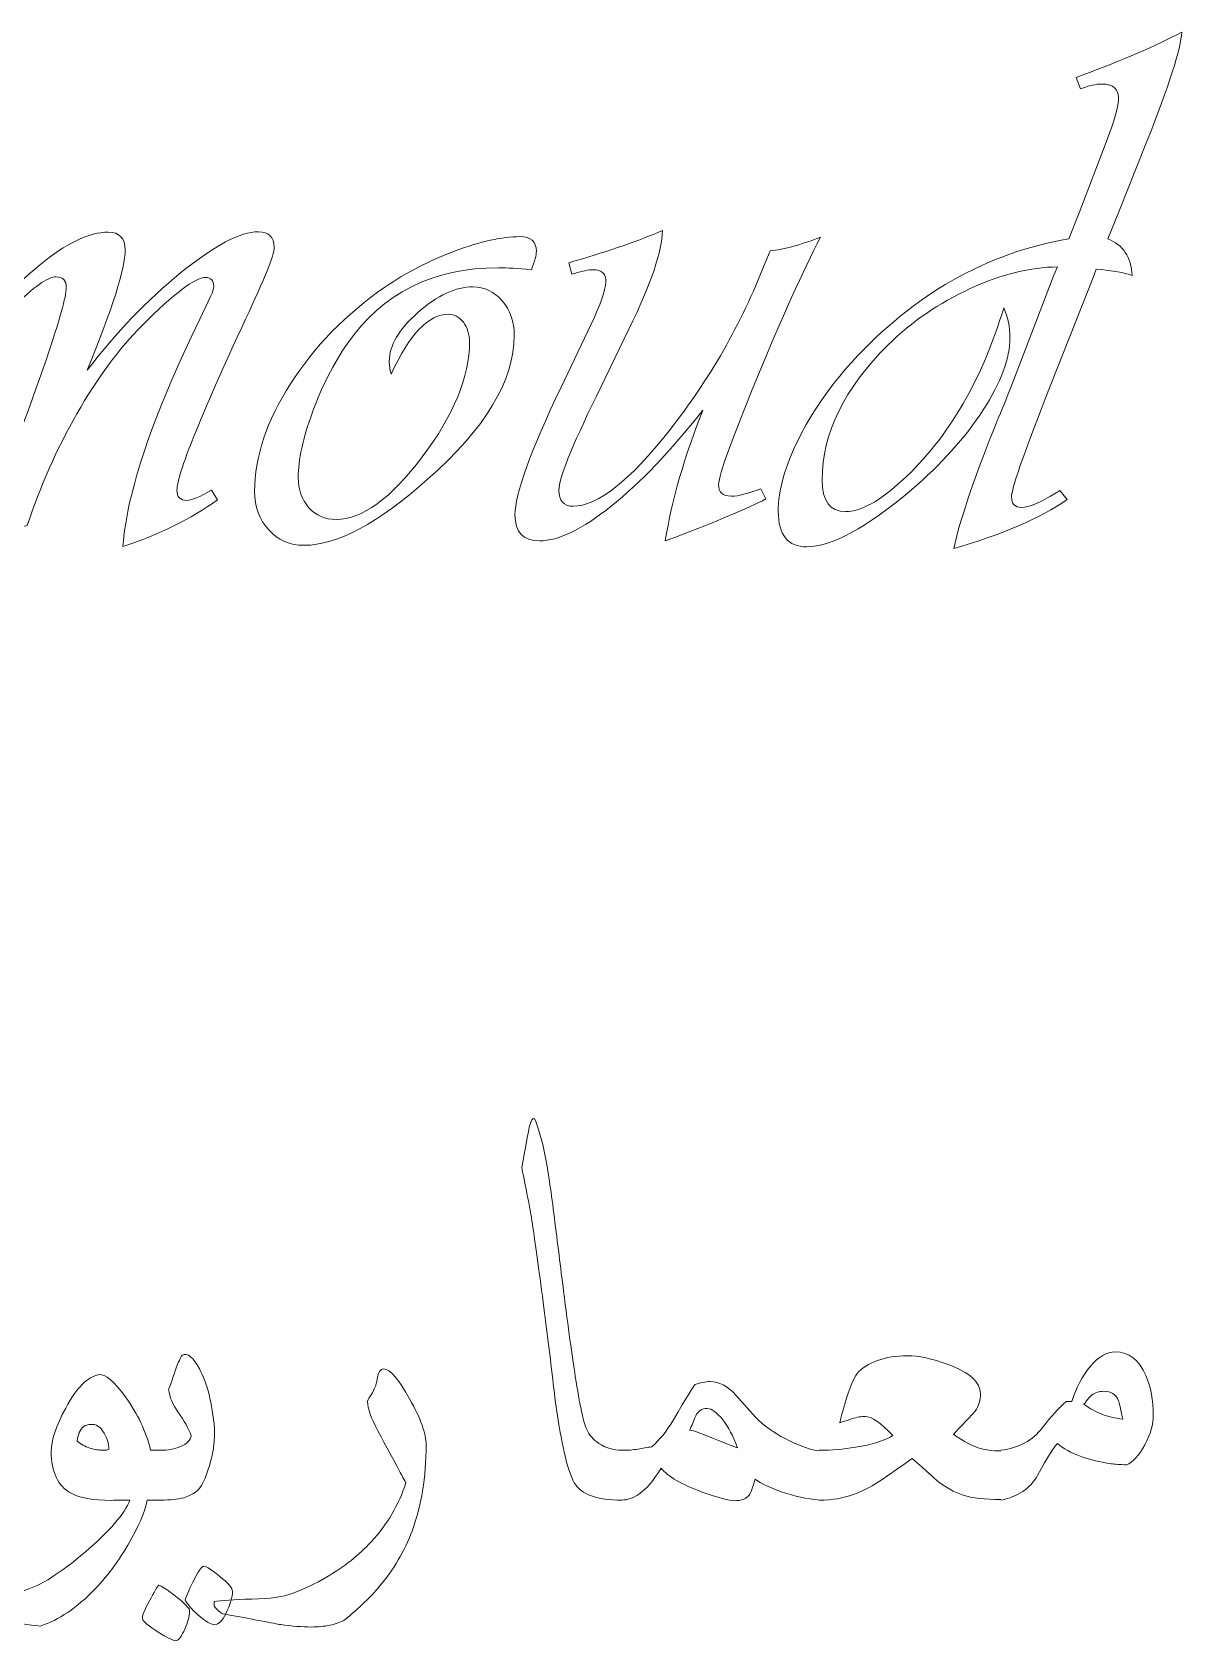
# Model space of a CAD drawing. Header units: millimetres. Extents: x -294 to -67, y -339 to 1001.
# Drawn here: x -79.66 to -79.161, y -22.758 to -22.061 of the extents above; entities that cross this region are included whole.
import ezdxf

# ---------------------------------------------------------------- set-up
doc = ezdxf.new("R2010")
doc.units = ezdxf.units.MM
doc.header["$LTSCALE"] = 500
doc.header["$MEASUREMENT"] = 0
doc.layers.add('Dim', color=142, linetype='Continuous', lineweight=0)
doc.layers.add('UG-Khartosha', color=11, linetype='Continuous', lineweight=20)

# ---------------------------------------------------------------- blocks, each defined once
blk = doc.blocks.new('fghty')
at = {"layer": 'UG-Khartosha'}
for points, knots in [([(-275.96021, -81.60847), (-275.96068, -81.61599), (-275.96598, -81.63265), (-275.97623, -81.65852), (-275.97623, -81.65852), (-275.97623, -81.65852), (-275.98887, -81.69021), (-275.98887, -81.69021), (-275.98887, -81.69021), (-275.98887, -81.69021), (-275.99383, -81.7025), (-275.99383, -81.7025), (-275.99383, -81.7025), (-275.98701, -81.70524), (-275.98328, -81.71083), (-275.98276, -81.71922), (-275.98276, -81.71922), (-275.98754, -81.71765), (-275.99295, -81.71672), (-275.99913, -81.71637), (-275.99913, -81.71637), (-275.99913, -81.71637), (-276.00029, -81.7194), (-276.00029, -81.7194), (-276.00029, -81.7194), (-276.00029, -81.7194), (-276.02232, -81.77538), (-276.02232, -81.77538), (-276.02232, -81.77538), (-276.03257, -81.80149), (-276.0377, -81.81628), (-276.0377, -81.81995), (-276.0377, -81.81995), (-276.0377, -81.82316), (-276.03618, -81.82473), (-276.0331, -81.82473), (-276.0331, -81.82473), (-276.02989, -81.82473), (-276.02465, -81.82252), (-276.01737, -81.81809), (-276.01737, -81.81809), (-276.01702, -81.81786), (-276.01649, -81.8175), (-276.01568, -81.81704), (-276.01568, -81.81704), (-276.01568, -81.81704), (-276.01241, -81.82117), (-276.01241, -81.82117), (-276.01241, -81.82117), (-276.02471, -81.82968), (-276.04189, -81.83708), (-276.06397, -81.84337), (-276.06397, -81.84337), (-276.06397, -81.84337), (-276.06263, -81.83772), (-276.06263, -81.83772), (-276.06263, -81.83772), (-276.05896, -81.82409), (-276.05302, -81.80702), (-276.04469, -81.78651), (-276.04469, -81.78651), (-276.04207, -81.78022), (-276.03968, -81.77439), (-276.03752, -81.76892), (-276.03752, -81.76892), (-276.03752, -81.76892), (-276.01841, -81.71911), (-276.01841, -81.71911), (-276.01841, -81.71911), (-276.01841, -81.71911), (-276.01673, -81.71532), (-276.01673, -81.71532), (-276.01673, -81.71532), (-276.02902, -81.71532), (-276.04224, -81.71858), (-276.05646, -81.72516), (-276.05646, -81.72516), (-276.07067, -81.73169), (-276.08314, -81.7402), (-276.0938, -81.75068), (-276.0938, -81.75068), (-276.11384, -81.77061), (-276.12386, -81.79106), (-276.12386, -81.81215), (-276.12386, -81.81215), (-276.12386, -81.82182), (-276.12031, -81.82665), (-276.11326, -81.82665), (-276.11326, -81.82665), (-276.10633, -81.82665), (-276.09765, -81.82188), (-276.08728, -81.81232), (-276.08728, -81.81232), (-276.07685, -81.80276), (-276.06764, -81.79111), (-276.05972, -81.77748), (-276.05972, -81.77748), (-276.0522, -81.76449), (-276.04603, -81.74998), (-276.04125, -81.7339), (-276.04125, -81.7339), (-276.03933, -81.73816), (-276.0384, -81.74264), (-276.0384, -81.74742), (-276.0384, -81.74742), (-276.0384, -81.75686), (-276.04248, -81.76787), (-276.05057, -81.78033), (-276.05057, -81.78033), (-276.05873, -81.79286), (-276.06962, -81.80498), (-276.08326, -81.81675), (-276.08326, -81.81675), (-276.10365, -81.83405), (-276.1195, -81.84267), (-276.13085, -81.84267), (-276.13085, -81.84267), (-276.13954, -81.84267), (-276.14385, -81.83726), (-276.14385, -81.82648), (-276.14385, -81.82648), (-276.14385, -81.81698), (-276.14082, -81.80615), (-276.1347, -81.79385), (-276.1347, -81.79385), (-276.12864, -81.78156), (-276.12054, -81.76985), (-276.1104, -81.75866), (-276.1104, -81.75866), (-276.08209, -81.72761), (-276.04911, -81.70891), (-276.0116, -81.7025), (-276.0116, -81.7025), (-276.0116, -81.7025), (-276.00699, -81.69073), (-276.00699, -81.69073), (-276.00699, -81.69073), (-276.00699, -81.69073), (-275.9947, -81.65852), (-275.9947, -81.65852), (-275.9947, -81.65852), (-275.99103, -81.64919), (-275.98917, -81.64279), (-275.98905, -81.6394), (-275.98905, -81.6394), (-275.98882, -81.63451), (-275.99126, -81.63206), (-275.99639, -81.63206), (-275.99639, -81.63206), (-275.99936, -81.63206), (-276.00263, -81.63282), (-276.0063, -81.63428), (-276.0063, -81.63428), (-276.0063, -81.63428), (-276.00834, -81.62915), (-276.00834, -81.62915), (-276.00834, -81.62915), (-276.00834, -81.62915), (-276.0056, -81.6281), (-276.0056, -81.6281), (-276.0056, -81.6281), (-275.98707, -81.62117), (-275.97192, -81.61465), (-275.96021, -81.60847)], [0, 0, 0, 0, 0.02439, 0.02439, 0.02439, 0.02439, 0.04878, 0.04878, 0.04878, 0.04878, 0.073171, 0.073171, 0.073171, 0.073171, 0.097561, 0.097561, 0.097561, 0.097561, 0.121951, 0.121951, 0.121951, 0.121951, 0.146341, 0.146341, 0.146341, 0.146341, 0.170732, 0.170732, 0.170732, 0.170732, 0.195122, 0.195122, 0.195122, 0.195122, 0.219512, 0.219512, 0.219512, 0.219512, 0.243902, 0.243902, 0.243902, 0.243902, 0.268293, 0.268293, 0.268293, 0.268293, 0.292683, 0.292683, 0.292683, 0.292683, 0.317073, 0.317073, 0.317073, 0.317073, 0.341463, 0.341463, 0.341463, 0.341463, 0.365854, 0.365854, 0.365854, 0.365854, 0.390244, 0.390244, 0.390244, 0.390244, 0.414634, 0.414634, 0.414634, 0.414634, 0.439024, 0.439024, 0.439024, 0.439024, 0.463415, 0.463415, 0.463415, 0.463415, 0.487805, 0.487805, 0.487805, 0.487805, 0.512195, 0.512195, 0.512195, 0.512195, 0.536585, 0.536585, 0.536585, 0.536585, 0.560976, 0.560976, 0.560976, 0.560976, 0.585366, 0.585366, 0.585366, 0.585366, 0.609756, 0.609756, 0.609756, 0.609756, 0.634146, 0.634146, 0.634146, 0.634146, 0.658537, 0.658537, 0.658537, 0.658537, 0.682927, 0.682927, 0.682927, 0.682927, 0.707317, 0.707317, 0.707317, 0.707317, 0.731707, 0.731707, 0.731707, 0.731707, 0.756098, 0.756098, 0.756098, 0.756098, 0.780488, 0.780488, 0.780488, 0.780488, 0.804878, 0.804878, 0.804878, 0.804878, 0.829268, 0.829268, 0.829268, 0.829268, 0.853659, 0.853659, 0.853659, 0.853659, 0.878049, 0.878049, 0.878049, 0.878049, 0.902439, 0.902439, 0.902439, 0.902439, 0.926829, 0.926829, 0.926829, 0.926829, 0.95122, 0.95122, 0.95122, 0.95122, 0.97561, 0.97561, 0.97561, 0.97561, 1, 1, 1, 1]), ([(-276.4017, -81.81686), (-276.4017, -81.81686), (-276.39896, -81.82135), (-276.39896, -81.82135), (-276.39896, -81.82135), (-276.41108, -81.82997), (-276.42541, -81.83702), (-276.44202, -81.8425), (-276.44202, -81.8425), (-276.44021, -81.81768), (-276.4285, -81.78319), (-276.407, -81.73903), (-276.407, -81.73903), (-276.407, -81.73903), (-276.40205, -81.72848), (-276.40205, -81.72848), (-276.40205, -81.72848), (-276.40118, -81.72674), (-276.40071, -81.72534), (-276.40071, -81.72417), (-276.40071, -81.72417), (-276.40071, -81.72144), (-276.40193, -81.72009), (-276.40432, -81.72009), (-276.40432, -81.72009), (-276.40916, -81.72009), (-276.41883, -81.72738), (-276.43328, -81.74194), (-276.43328, -81.74194), (-276.44376, -81.75243), (-276.45367, -81.76577), (-276.46293, -81.78208), (-276.46293, -81.78208), (-276.47219, -81.79834), (-276.47971, -81.81529), (-276.48554, -81.83295), (-276.48554, -81.83295), (-276.49224, -81.83463), (-276.50028, -81.83784), (-276.5096, -81.8425), (-276.5096, -81.8425), (-276.5096, -81.8425), (-276.50773, -81.83772), (-276.50773, -81.83772), (-276.50773, -81.83772), (-276.50773, -81.83772), (-276.49748, -81.81261), (-276.49748, -81.81261), (-276.49748, -81.81261), (-276.48996, -81.79409), (-276.48315, -81.77579), (-276.47697, -81.75767), (-276.47697, -81.75767), (-276.47086, -81.73961), (-276.46777, -81.7286), (-276.46777, -81.72476), (-276.46777, -81.72476), (-276.46777, -81.72144), (-276.46928, -81.7198), (-276.47237, -81.7198), (-276.47237, -81.7198), (-276.47627, -81.7198), (-276.48268, -81.72441), (-276.49166, -81.73355), (-276.49166, -81.73355), (-276.50069, -81.7427), (-276.50902, -81.75319), (-276.51677, -81.76501), (-276.51677, -81.76501), (-276.53016, -81.78576), (-276.54187, -81.80865), (-276.55178, -81.83382), (-276.55178, -81.83382), (-276.55323, -81.83422), (-276.55411, -81.83452), (-276.55434, -81.83463), (-276.55434, -81.83463), (-276.55434, -81.83463), (-276.56337, -81.8379), (-276.56337, -81.8379), (-276.56337, -81.8379), (-276.56698, -81.83912), (-276.57077, -81.84057), (-276.57462, -81.84215), (-276.57462, -81.84215), (-276.57188, -81.83638), (-276.56658, -81.82385), (-276.55859, -81.80463), (-276.55859, -81.80463), (-276.55859, -81.80463), (-276.54525, -81.77253), (-276.54525, -81.77253), (-276.54525, -81.77253), (-276.53529, -81.74818), (-276.53011, -81.73297), (-276.52975, -81.72691), (-276.52975, -81.72691), (-276.52952, -81.72284), (-276.53115, -81.7208), (-276.53471, -81.7208), (-276.53471, -81.7208), (-276.53698, -81.7208), (-276.54036, -81.72184), (-276.5449, -81.72388), (-276.5449, -81.72388), (-276.5449, -81.72388), (-276.547, -81.71841), (-276.547, -81.71841), (-276.547, -81.71841), (-276.5371, -81.7145), (-276.52434, -81.70775), (-276.50872, -81.69807), (-276.50872, -81.69807), (-276.50872, -81.69807), (-276.505, -81.69569), (-276.505, -81.69569), (-276.505, -81.69569), (-276.50464, -81.69831), (-276.50447, -81.70052), (-276.50447, -81.70233), (-276.50447, -81.70233), (-276.50447, -81.712), (-276.51041, -81.73128), (-276.52224, -81.76006), (-276.52224, -81.76006), (-276.49061, -81.71969), (-276.46608, -81.69947), (-276.44866, -81.69947), (-276.44866, -81.69947), (-276.44353, -81.69947), (-276.44097, -81.70221), (-276.44097, -81.70769), (-276.44097, -81.70769), (-276.44097, -81.71584), (-276.44674, -81.73408), (-276.45821, -81.76228), (-276.45821, -81.76228), (-276.44511, -81.74509), (-276.43095, -81.73029), (-276.41563, -81.71788), (-276.41563, -81.71788), (-276.4003, -81.70547), (-276.38859, -81.6993), (-276.38038, -81.6993), (-276.38038, -81.6993), (-276.3756, -81.6993), (-276.37321, -81.70168), (-276.37321, -81.70646), (-276.37321, -81.70646), (-276.37321, -81.70978), (-276.37752, -81.72062), (-276.3862, -81.73909), (-276.3862, -81.73909), (-276.407, -81.78377), (-276.41743, -81.80976), (-276.41743, -81.81692), (-276.41743, -81.81692), (-276.41743, -81.82001), (-276.41597, -81.82153), (-276.41301, -81.82153), (-276.41301, -81.82153), (-276.41085, -81.82153), (-276.40706, -81.81995), (-276.4017, -81.81686)], [0, 0, 0, 0, 0.02439, 0.02439, 0.02439, 0.02439, 0.04878, 0.04878, 0.04878, 0.04878, 0.073171, 0.073171, 0.073171, 0.073171, 0.097561, 0.097561, 0.097561, 0.097561, 0.121951, 0.121951, 0.121951, 0.121951, 0.146341, 0.146341, 0.146341, 0.146341, 0.170732, 0.170732, 0.170732, 0.170732, 0.195122, 0.195122, 0.195122, 0.195122, 0.219512, 0.219512, 0.219512, 0.219512, 0.243902, 0.243902, 0.243902, 0.243902, 0.268293, 0.268293, 0.268293, 0.268293, 0.292683, 0.292683, 0.292683, 0.292683, 0.317073, 0.317073, 0.317073, 0.317073, 0.341463, 0.341463, 0.341463, 0.341463, 0.365854, 0.365854, 0.365854, 0.365854, 0.390244, 0.390244, 0.390244, 0.390244, 0.414634, 0.414634, 0.414634, 0.414634, 0.439024, 0.439024, 0.439024, 0.439024, 0.463415, 0.463415, 0.463415, 0.463415, 0.487805, 0.487805, 0.487805, 0.487805, 0.512195, 0.512195, 0.512195, 0.512195, 0.536585, 0.536585, 0.536585, 0.536585, 0.560976, 0.560976, 0.560976, 0.560976, 0.585366, 0.585366, 0.585366, 0.585366, 0.609756, 0.609756, 0.609756, 0.609756, 0.634146, 0.634146, 0.634146, 0.634146, 0.658537, 0.658537, 0.658537, 0.658537, 0.682927, 0.682927, 0.682927, 0.682927, 0.707317, 0.707317, 0.707317, 0.707317, 0.731707, 0.731707, 0.731707, 0.731707, 0.756098, 0.756098, 0.756098, 0.756098, 0.780488, 0.780488, 0.780488, 0.780488, 0.804878, 0.804878, 0.804878, 0.804878, 0.829268, 0.829268, 0.829268, 0.829268, 0.853659, 0.853659, 0.853659, 0.853659, 0.878049, 0.878049, 0.878049, 0.878049, 0.902439, 0.902439, 0.902439, 0.902439, 0.926829, 0.926829, 0.926829, 0.926829, 0.95122, 0.95122, 0.95122, 0.95122, 0.97561, 0.97561, 0.97561, 0.97561, 1, 1, 1, 1]), ([(-276.12456, -81.70168), (-276.13248, -81.71689), (-276.14221, -81.73839), (-276.15357, -81.766), (-276.15357, -81.766), (-276.16493, -81.79368), (-276.17076, -81.80976), (-276.171, -81.8143), (-276.171, -81.8143), (-276.17111, -81.81786), (-276.16919, -81.8196), (-276.16517, -81.8196), (-276.16517, -81.8196), (-276.16208, -81.8196), (-276.15759, -81.81849), (-276.15171, -81.81622), (-276.15171, -81.81622), (-276.15171, -81.81622), (-276.14944, -81.82083), (-276.14944, -81.82083), (-276.14944, -81.82083), (-276.15777, -81.82514), (-276.17146, -81.83096), (-276.19057, -81.83825), (-276.19057, -81.83825), (-276.19057, -81.83825), (-276.19523, -81.83993), (-276.19523, -81.83993), (-276.19523, -81.83993), (-276.19226, -81.82141), (-276.18655, -81.8016), (-276.17816, -81.78051), (-276.17816, -81.78051), (-276.19284, -81.79909), (-276.20671, -81.8136), (-276.21987, -81.82415), (-276.21987, -81.82415), (-276.23298, -81.83469), (-276.24382, -81.83993), (-276.25238, -81.83993), (-276.25238, -81.83993), (-276.2599, -81.83993), (-276.26362, -81.83603), (-276.26362, -81.82817), (-276.26362, -81.82817), (-276.26362, -81.81873), (-276.25664, -81.79933), (-276.24265, -81.76997), (-276.24265, -81.76997), (-276.24265, -81.76997), (-276.22896, -81.7413), (-276.22896, -81.7413), (-276.22896, -81.7413), (-276.22477, -81.73239), (-276.22255, -81.72604), (-276.22232, -81.72219), (-276.22232, -81.72219), (-276.22209, -81.71841), (-276.22401, -81.71654), (-276.22815, -81.71654), (-276.22815, -81.71654), (-276.22995, -81.71654), (-276.23316, -81.71724), (-276.2377, -81.71858), (-276.2377, -81.71858), (-276.2377, -81.71858), (-276.2391, -81.71346), (-276.2391, -81.71346), (-276.2391, -81.71346), (-276.2391, -81.71346), (-276.23636, -81.71258), (-276.23636, -81.71258), (-276.23636, -81.71258), (-276.2204, -81.70792), (-276.20717, -81.70332), (-276.19657, -81.69877), (-276.19657, -81.69877), (-276.19657, -81.70786), (-276.20164, -81.72284), (-276.21178, -81.74363), (-276.21178, -81.74363), (-276.21178, -81.74363), (-276.22657, -81.77404), (-276.22657, -81.77404), (-276.22657, -81.77404), (-276.23793, -81.79735), (-276.24364, -81.81162), (-276.24364, -81.81686), (-276.24364, -81.81686), (-276.24364, -81.82176), (-276.24149, -81.8242), (-276.23718, -81.8242), (-276.23718, -81.8242), (-276.22611, -81.8242), (-276.21148, -81.81267), (-276.19331, -81.78966), (-276.19331, -81.78966), (-276.17513, -81.76659), (-276.16062, -81.74119), (-276.14979, -81.71346), (-276.14979, -81.71346), (-276.14979, -81.71346), (-276.14757, -81.70798), (-276.14757, -81.70798), (-276.14757, -81.70798), (-276.14099, -81.70728), (-276.1333, -81.70518), (-276.12456, -81.70168)], [0, 0, 0, 0, 0.037037, 0.037037, 0.037037, 0.037037, 0.074074, 0.074074, 0.074074, 0.074074, 0.111111, 0.111111, 0.111111, 0.111111, 0.148148, 0.148148, 0.148148, 0.148148, 0.185185, 0.185185, 0.185185, 0.185185, 0.222222, 0.222222, 0.222222, 0.222222, 0.259259, 0.259259, 0.259259, 0.259259, 0.296296, 0.296296, 0.296296, 0.296296, 0.333333, 0.333333, 0.333333, 0.333333, 0.37037, 0.37037, 0.37037, 0.37037, 0.407407, 0.407407, 0.407407, 0.407407, 0.444444, 0.444444, 0.444444, 0.444444, 0.481481, 0.481481, 0.481481, 0.481481, 0.518519, 0.518519, 0.518519, 0.518519, 0.555556, 0.555556, 0.555556, 0.555556, 0.592593, 0.592593, 0.592593, 0.592593, 0.62963, 0.62963, 0.62963, 0.62963, 0.666667, 0.666667, 0.666667, 0.666667, 0.703704, 0.703704, 0.703704, 0.703704, 0.740741, 0.740741, 0.740741, 0.740741, 0.777778, 0.777778, 0.777778, 0.777778, 0.814815, 0.814815, 0.814815, 0.814815, 0.851852, 0.851852, 0.851852, 0.851852, 0.888889, 0.888889, 0.888889, 0.888889, 0.925926, 0.925926, 0.925926, 0.925926, 0.962963, 0.962963, 0.962963, 0.962963, 1, 1, 1, 1]), ([(-276.25611, -81.71654), (-276.26217, -81.71596), (-276.26718, -81.71567), (-276.27114, -81.71567), (-276.27114, -81.71567), (-276.30103, -81.71567), (-276.32398, -81.72715), (-276.33989, -81.75016), (-276.33989, -81.75016), (-276.34618, -81.75925), (-276.35148, -81.76967), (-276.35579, -81.78144), (-276.35579, -81.78144), (-276.3601, -81.79327), (-276.36226, -81.80312), (-276.36226, -81.8111), (-276.36226, -81.8111), (-276.36226, -81.81669), (-276.36063, -81.82123), (-276.35742, -81.82484), (-276.35742, -81.82484), (-276.35416, -81.8284), (-276.35002, -81.83021), (-276.34502, -81.83021), (-276.34502, -81.83021), (-276.33319, -81.83021), (-276.32014, -81.82071), (-276.30581, -81.80172), (-276.30581, -81.80172), (-276.29147, -81.78267), (-276.28431, -81.76525), (-276.28431, -81.74946), (-276.28431, -81.74946), (-276.28431, -81.74591), (-276.28524, -81.74293), (-276.2871, -81.74048), (-276.2871, -81.74048), (-276.28903, -81.73804), (-276.29124, -81.73681), (-276.29386, -81.73681), (-276.29386, -81.73681), (-276.30295, -81.73681), (-276.31163, -81.74591), (-276.31996, -81.76414), (-276.31996, -81.76414), (-276.32055, -81.76187), (-276.32083, -81.75989), (-276.32083, -81.75814), (-276.32083, -81.75814), (-276.32083, -81.75109), (-276.31647, -81.74369), (-276.30767, -81.73594), (-276.30767, -81.73594), (-276.29893, -81.72819), (-276.2906, -81.72435), (-276.28274, -81.72435), (-276.28274, -81.72435), (-276.27755, -81.72435), (-276.27306, -81.72651), (-276.26945, -81.73076), (-276.26945, -81.73076), (-276.26578, -81.73501), (-276.26398, -81.74025), (-276.26398, -81.74637), (-276.26398, -81.74637), (-276.26398, -81.76699), (-276.27714, -81.78884), (-276.30342, -81.81191), (-276.30342, -81.81191), (-276.3259, -81.83195), (-276.34467, -81.84197), (-276.35952, -81.84197), (-276.35952, -81.84197), (-276.36605, -81.84197), (-276.37141, -81.83965), (-276.37566, -81.83498), (-276.37566, -81.83498), (-276.37991, -81.83032), (-276.38207, -81.82444), (-276.38207, -81.81739), (-276.38207, -81.81739), (-276.38207, -81.80183), (-276.37665, -81.78552), (-276.36575, -81.76851), (-276.36575, -81.76851), (-276.35492, -81.7515), (-276.34059, -81.73681), (-276.32282, -81.72452), (-276.32282, -81.72452), (-276.31309, -81.71782), (-276.30237, -81.71235), (-276.29083, -81.70798), (-276.29083, -81.70798), (-276.2793, -81.70367), (-276.26951, -81.70151), (-276.26141, -81.70151), (-276.26141, -81.70151), (-276.2564, -81.70151), (-276.2539, -81.70372), (-276.2539, -81.70815), (-276.2539, -81.70815), (-276.2539, -81.70984), (-276.25465, -81.71264), (-276.25611, -81.71654)], [0, 0, 0, 0, 0.038462, 0.038462, 0.038462, 0.038462, 0.076923, 0.076923, 0.076923, 0.076923, 0.115385, 0.115385, 0.115385, 0.115385, 0.153846, 0.153846, 0.153846, 0.153846, 0.192308, 0.192308, 0.192308, 0.192308, 0.230769, 0.230769, 0.230769, 0.230769, 0.269231, 0.269231, 0.269231, 0.269231, 0.307692, 0.307692, 0.307692, 0.307692, 0.346154, 0.346154, 0.346154, 0.346154, 0.384615, 0.384615, 0.384615, 0.384615, 0.423077, 0.423077, 0.423077, 0.423077, 0.461538, 0.461538, 0.461538, 0.461538, 0.5, 0.5, 0.5, 0.5, 0.538462, 0.538462, 0.538462, 0.538462, 0.576923, 0.576923, 0.576923, 0.576923, 0.615385, 0.615385, 0.615385, 0.615385, 0.653846, 0.653846, 0.653846, 0.653846, 0.692308, 0.692308, 0.692308, 0.692308, 0.730769, 0.730769, 0.730769, 0.730769, 0.769231, 0.769231, 0.769231, 0.769231, 0.807692, 0.807692, 0.807692, 0.807692, 0.846154, 0.846154, 0.846154, 0.846154, 0.884615, 0.884615, 0.884615, 0.884615, 0.923077, 0.923077, 0.923077, 0.923077, 0.961538, 0.961538, 0.961538, 0.961538, 1, 1, 1, 1]), ([(-276.25805, -82.1115), (-276.25702, -82.10576), (-276.25613, -82.10287), (-276.2553, -82.10287), (-276.2553, -82.10287), (-276.25474, -82.10287), (-276.25432, -82.10348), (-276.25394, -82.10464)], [0.4736842, 0.4736842, 0.4736842, 0.4736842, 0.5263158, 0.5263158, 0.5263158, 0.5263158, 0.5789474, 0.5789474, 0.5789474, 0.5789474]), ([(-276.09874, -82.21296), (-276.09478, -82.21147), (-276.09021, -82.21077), (-276.08504, -82.21077), (-276.08504, -82.21077), (-276.0801, -82.21077), (-276.07394, -82.21207), (-276.06658, -82.21473)], [0.65217391, 0.65217391, 0.65217391, 0.65217391, 0.69565217, 0.69565217, 0.69565217, 0.69565218, 0.73913043, 0.73913043, 0.73913043, 0.73913043]), ([(-276.00175, -82.21553), (-275.99807, -82.21119), (-275.99434, -82.209), (-275.99052, -82.209), (-275.99052, -82.209), (-275.98432, -82.209), (-275.97966, -82.21259), (-275.97658, -82.21977)], [0.7857143, 0.7857143, 0.7857143, 0.7857143, 0.8571429, 0.8571429, 0.8571429, 0.8571429, 0.9285714, 0.9285714, 0.9285714, 0.9285714]), ([(-276.32628, -82.22126), (-276.32586, -82.21827), (-276.32488, -82.21678), (-276.32343, -82.21678), (-276.32343, -82.21678), (-276.3205, -82.21678), (-276.31654, -82.22126), (-276.31155, -82.2303)], [0.85714286, 0.85714286, 0.85714286, 0.85714286, 0.9047619, 0.9047619, 0.9047619, 0.90476191, 0.95238095, 0.95238095, 0.95238095, 0.95238095]), ([(-276.06658, -82.21473), (-276.05675, -82.21827), (-276.05185, -82.22275), (-276.05185, -82.22811), (-276.05185, -82.22811), (-276.05185, -82.23081), (-276.05264, -82.23347), (-276.05428, -82.23603)], [0.73913043, 0.73913043, 0.73913043, 0.73913043, 0.7826087, 0.7826087, 0.7826087, 0.78260871, 0.82608696, 0.82608696, 0.82608696, 0.82608696]), ([(-276.1817, -82.22387), (-276.17923, -82.22298), (-276.17699, -82.22251), (-276.1749, -82.22251), (-276.1749, -82.22251), (-276.1708, -82.22251), (-276.16688, -82.22457), (-276.16315, -82.22867)], [0.6842105, 0.6842105, 0.6842105, 0.6842105, 0.7368421, 0.7368421, 0.7368421, 0.7368421, 0.7894737, 0.7894737, 0.7894737, 0.7894737]), ([(-276.32605, -82.24489), (-276.32912, -82.23915), (-276.33066, -82.23473), (-276.33066, -82.23165), (-276.33066, -82.23165), (-276.33066, -82.231), (-276.33033, -82.2303), (-276.32973, -82.22946)], [0.71428571, 0.71428571, 0.71428571, 0.71428571, 0.76190476, 0.76190476, 0.76190476, 0.76190477, 0.80952381, 0.80952381, 0.80952381, 0.80952381]), ([(-276.46563, -82.27332), (-276.4716, -82.26991), (-276.47463, -82.26362), (-276.47463, -82.2543), (-276.47463, -82.2543), (-276.47463, -82.24931), (-276.47244, -82.2427), (-276.46806, -82.23454)], [0.68181818, 0.68181818, 0.68181818, 0.68181818, 0.72727273, 0.72727273, 0.72727273, 0.72727274, 0.77272727, 0.77272727, 0.77272727, 0.77272727]), ([(-276.16902, -82.23999), (-276.17173, -82.23655), (-276.1741, -82.23477), (-276.17611, -82.23477), (-276.17611, -82.23477), (-276.17867, -82.23477), (-276.1804, -82.23589), (-276.18138, -82.23813)], [0.1666667, 0.1666667, 0.1666667, 0.1666667, 0.3333333, 0.3333333, 0.3333333, 0.3333333, 0.5, 0.5, 0.5, 0.5]), ([(-276.0917, -82.24708), (-276.09725, -82.24125), (-276.10144, -82.23836), (-276.10429, -82.23836), (-276.10429, -82.23836), (-276.10582, -82.23836), (-276.10787, -82.23869), (-276.11044, -82.23944)], [0.39130435, 0.39130435, 0.39130435, 0.39130435, 0.43478261, 0.43478261, 0.43478261, 0.43478262, 0.47826087, 0.47826087, 0.47826087, 0.47826087]), ([(-276.45706, -82.25277), (-276.45487, -82.25342), (-276.45286, -82.25379), (-276.45114, -82.25379), (-276.45114, -82.25379), (-276.45039, -82.25379), (-276.44984, -82.25374), (-276.44942, -82.25365)], [0.625, 0.625, 0.625, 0.625, 0.75, 0.75, 0.75, 0.75, 0.875, 0.875, 0.875, 0.875]), ([(-276.08285, -82.25747), (-276.08718, -82.26055), (-276.09161, -82.26367), (-276.09608, -82.26675), (-276.09608, -82.26675), (-276.10056, -82.26982), (-276.10508, -82.27225), (-276.10965, -82.27392)], [0.13043478, 0.13043478, 0.13043478, 0.13043478, 0.17391304, 0.17391304, 0.17391304, 0.17391305, 0.2173913, 0.2173913, 0.2173913, 0.2173913]), ([(-276.43883, -82.27644), (-276.44023, -82.27644), (-276.44158, -82.27644), (-276.44294, -82.27644), (-276.44294, -82.27644), (-276.44429, -82.27644), (-276.44573, -82.27649), (-276.44718, -82.27658)], [0.54545455, 0.54545455, 0.54545455, 0.54545455, 0.59090909, 0.59090909, 0.59090909, 0.5909091, 0.63636364, 0.63636364, 0.63636364, 0.63636364]), ([(-276.15714, -82.27425), (-276.1584, -82.27588), (-276.16063, -82.27672), (-276.16381, -82.27672), (-276.16381, -82.27672), (-276.16618, -82.27672), (-276.17108, -82.27542), (-276.17844, -82.27276)], [0.1578947, 0.1578947, 0.1578947, 0.1578947, 0.2105263, 0.2105263, 0.2105263, 0.2105263, 0.2631579, 0.2631579, 0.2631579, 0.2631579]), ([(-276.34781, -82.3334), (-276.35047, -82.33391), (-276.35331, -82.33419), (-276.35634, -82.33419), (-276.35634, -82.33419), (-276.36054, -82.33419), (-276.3651, -82.33382), (-276.37014, -82.33311)], [0.19047619, 0.19047619, 0.19047619, 0.19047619, 0.23809524, 0.23809524, 0.23809524, 0.23809525, 0.28571429, 0.28571429, 0.28571429, 0.28571429])]:
    blk.add_open_spline(points, degree=3, knots=knots, dxfattribs=at)
for points in [[(-276.25394, -82.10464), (-276.25222, -82.10949), (-276.25077, -82.11513), (-276.24956, -82.12152)], [(-276.26047, -82.12501), (-276.26033, -82.12408), (-276.25949, -82.11961), (-276.25805, -82.1115)], [(-276.24956, -82.12152), (-276.2484, -82.12795), (-276.24709, -82.13676), (-276.24569, -82.14804)], [(-276.25819, -82.13694), (-276.25935, -82.13126), (-276.26014, -82.1273), (-276.26047, -82.12501)], [(-276.25572, -82.15069), (-276.25618, -82.14725), (-276.25697, -82.14263), (-276.25819, -82.13694)], [(-276.25077, -82.18644), (-276.25278, -82.17115), (-276.25446, -82.15922), (-276.25572, -82.15069)], [(-276.24569, -82.14804), (-276.24425, -82.15927), (-276.2429, -82.17041), (-276.2415, -82.18141)], [(-276.2415, -82.18141), (-276.2394, -82.19795), (-276.23763, -82.21091), (-276.23619, -82.22019)], [(-276.24621, -82.22354), (-276.24756, -82.21184), (-276.24905, -82.19949), (-276.25077, -82.18644)], [(-276.41875, -82.21916), (-276.41739, -82.21501), (-276.41614, -82.21212), (-276.41507, -82.21049)], [(-276.41507, -82.21049), (-276.4126, -82.20933), (-276.40998, -82.21138), (-276.40714, -82.21678)], [(-276.46806, -82.23454), (-276.46317, -82.22531), (-276.45808, -82.22028), (-276.45291, -82.21935)], [(-276.45291, -82.21935), (-276.45011, -82.21893), (-276.44611, -82.22228), (-276.44088, -82.22946)], [(-276.42122, -82.22606), (-276.42094, -82.22559), (-276.4201, -82.22331), (-276.41875, -82.21916)], [(-276.40714, -82.21678), (-276.40369, -82.22321), (-276.40141, -82.2323), (-276.40034, -82.24396)], [(-276.11207, -82.22783), (-276.11086, -82.22438), (-276.10951, -82.22135), (-276.10797, -82.21884)], [(-276.10797, -82.21884), (-276.10578, -82.21636), (-276.1027, -82.21441), (-276.09874, -82.21296)], [(-276.01032, -82.23165), (-276.00832, -82.22527), (-276.00548, -82.21991), (-276.00175, -82.21553)], [(-276.41697, -82.23631), (-276.41935, -82.233), (-276.42075, -82.2296), (-276.42122, -82.22606)], [(-276.32973, -82.22946), (-276.32791, -82.22699), (-276.32674, -82.22429), (-276.32628, -82.22126)], [(-276.24122, -82.25458), (-276.24322, -82.24559), (-276.2449, -82.23524), (-276.24621, -82.22354)], [(-276.23619, -82.22019), (-276.23418, -82.2331), (-276.23246, -82.24116), (-276.23101, -82.24438)], [(-276.19154, -82.23999), (-276.18553, -82.2296), (-276.18226, -82.22424), (-276.1817, -82.22387)], [(-275.97658, -82.21977), (-275.9743, -82.22503), (-275.97318, -82.23105), (-275.97318, -82.2378)], [(-276.44088, -82.22946), (-276.43525, -82.2372), (-276.43143, -82.24531), (-276.42942, -82.25379)], [(-276.31155, -82.2303), (-276.30656, -82.23929), (-276.30405, -82.24633), (-276.30405, -82.25132)], [(-276.16315, -82.22867), (-276.15975, -82.23249), (-276.15635, -82.23631), (-276.1529, -82.24013)], [(-276.11589, -82.24121), (-276.11449, -82.23575), (-276.11324, -82.23128), (-276.11207, -82.22783)], [(-276.0237, -82.24354), (-276.01979, -82.23845), (-276.0162, -82.23449), (-276.01289, -82.23165)], [(-276.01289, -82.23165), (-276.01209, -82.23165), (-276.01121, -82.23165), (-276.01032, -82.23165)], [(-276.0024, -82.22974), (-276.00319, -82.23081), (-276.00403, -82.23188), (-276.00482, -82.23286)], [(-276.00482, -82.23286), (-276.00212, -82.23477), (-275.99937, -82.23631), (-275.99657, -82.23738)], [(-275.99718, -82.22699), (-275.99919, -82.22727), (-276.00091, -82.2282), (-276.0024, -82.22974)], [(-275.99569, -82.2269), (-275.99634, -82.22694), (-275.99685, -82.22699), (-275.99718, -82.22699)], [(-275.98902, -82.23123), (-275.99028, -82.22834), (-275.99252, -82.2269), (-275.99569, -82.2269)], [(-275.98711, -82.23957), (-275.98809, -82.23468), (-275.98875, -82.23188), (-275.98902, -82.23123)], [(-276.41096, -82.24708), (-276.41208, -82.244), (-276.41408, -82.24041), (-276.41697, -82.23631)], [(-276.20137, -82.25216), (-276.19783, -82.24913), (-276.19457, -82.24507), (-276.19154, -82.23999)], [(-276.18138, -82.23813), (-276.18231, -82.24037), (-276.18319, -82.24251), (-276.18403, -82.24461)], [(-276.16245, -82.25267), (-276.16436, -82.24731), (-276.16655, -82.24307), (-276.16902, -82.23999)], [(-276.1529, -82.24013), (-276.1487, -82.24377), (-276.144, -82.24689), (-276.13878, -82.24946)], [(-276.11044, -82.23944), (-276.11268, -82.24027), (-276.11449, -82.24083), (-276.11589, -82.24121)], [(-276.05428, -82.23603), (-276.05456, -82.23641), (-276.05787, -82.2399), (-276.06411, -82.24652)], [(-275.99657, -82.23738), (-275.99383, -82.2385), (-275.99066, -82.2392), (-275.98711, -82.23957)], [(-275.97318, -82.2378), (-275.97318, -82.24191), (-275.97448, -82.24638), (-275.97705, -82.25132)], [(-276.46191, -82.24573), (-276.46218, -82.24652), (-276.46251, -82.24782), (-276.46289, -82.24955)], [(-276.45673, -82.24204), (-276.45911, -82.24204), (-276.46083, -82.24326), (-276.46191, -82.24573)], [(-276.45058, -82.246), (-276.45231, -82.24298), (-276.45435, -82.24167), (-276.45673, -82.24204)], [(-276.44839, -82.25323), (-276.44839, -82.25095), (-276.44914, -82.24852), (-276.45058, -82.246)], [(-276.41576, -82.25207), (-276.41292, -82.25095), (-276.41134, -82.24927), (-276.41096, -82.24708)], [(-276.40034, -82.24396), (-276.40034, -82.24759), (-276.40052, -82.25062), (-276.40085, -82.25309)], [(-276.31332, -82.26866), (-276.31341, -82.26829), (-276.31766, -82.26036), (-276.32605, -82.24489)], [(-276.23101, -82.24438), (-276.2298, -82.24689), (-276.22798, -82.24899), (-276.22551, -82.25062)], [(-276.18403, -82.24461), (-276.18212, -82.24498), (-276.17937, -82.24591), (-276.17583, -82.24736)], [(-276.17583, -82.24736), (-276.16884, -82.2502), (-276.16436, -82.25197), (-276.16245, -82.25267)], [(-276.10862, -82.25239), (-276.10126, -82.25123), (-276.09562, -82.24946), (-276.0917, -82.24708)], [(-276.06411, -82.24652), (-276.0595, -82.24964), (-276.05572, -82.25165), (-276.05288, -82.25262)], [(-276.04253, -82.25379), (-276.03433, -82.25267), (-276.02803, -82.24927), (-276.0237, -82.24354)], [(-276.46289, -82.24955), (-276.46125, -82.25099), (-276.45929, -82.25207), (-276.45706, -82.25277)], [(-276.44942, -82.25365), (-276.44904, -82.25356), (-276.44867, -82.25342), (-276.44839, -82.25323)], [(-276.42942, -82.25379), (-276.42942, -82.25379), (-276.4249, -82.25379), (-276.4249, -82.25379)], [(-276.4249, -82.25379), (-276.42164, -82.25379), (-276.41856, -82.25319), (-276.41576, -82.25207)], [(-276.40085, -82.25309), (-276.40169, -82.25826), (-276.40327, -82.26348), (-276.40565, -82.26866)], [(-276.30405, -82.25132), (-276.30405, -82.26605), (-276.30619, -82.27914), (-276.31048, -82.29052)], [(-276.23665, -82.26852), (-276.23824, -82.26577), (-276.23978, -82.26115), (-276.24122, -82.25458)], [(-276.22551, -82.25062), (-276.22234, -82.25272), (-276.21885, -82.25379), (-276.21503, -82.25379)], [(-276.21503, -82.25379), (-276.21237, -82.25379), (-276.20995, -82.2536), (-276.20771, -82.25323)], [(-276.20771, -82.25323), (-276.20547, -82.25286), (-276.20337, -82.25248), (-276.20137, -82.25216)], [(-276.13878, -82.24946), (-276.13351, -82.25207), (-276.12894, -82.2536), (-276.12503, -82.25407)], [(-276.12503, -82.25379), (-276.11976, -82.25379), (-276.11431, -82.25332), (-276.10862, -82.25239)], [(-276.05288, -82.25262), (-276.04999, -82.25356), (-276.04654, -82.25407), (-276.04253, -82.25407)], [(-276.01685, -82.25076), (-276.01825, -82.25188), (-276.02123, -82.25668), (-276.02589, -82.26525)], [(-275.99243, -82.2599), (-276.00305, -82.25836), (-276.01121, -82.25533), (-276.01685, -82.25076)], [(-275.97705, -82.25132), (-275.97966, -82.25621), (-275.98245, -82.25929), (-275.98544, -82.26045)], [(-276.19713, -82.26194), (-276.20044, -82.26745), (-276.20379, -82.27136), (-276.20724, -82.27369)], [(-276.17844, -82.27276), (-276.18772, -82.2694), (-276.19396, -82.26577), (-276.19713, -82.26194)], [(-276.07175, -82.26745), (-276.0725, -82.26679), (-276.07618, -82.26348), (-276.08285, -82.25747)], [(-275.98544, -82.26045), (-275.98828, -82.26027), (-275.99061, -82.26008), (-275.99243, -82.2599)], [(-276.40565, -82.26866), (-276.40719, -82.27192), (-276.41012, -82.27416), (-276.41437, -82.27537)], [(-276.32903, -82.29541), (-276.32176, -82.28749), (-276.31649, -82.27858), (-276.31332, -82.26866)], [(-276.22887, -82.27453), (-276.23246, -82.27327), (-276.23507, -82.27127), (-276.23665, -82.26852)], [(-276.15439, -82.26689), (-276.15542, -82.27071), (-276.1563, -82.27318), (-276.15714, -82.27425)], [(-276.14204, -82.27276), (-276.14754, -82.27085), (-276.15169, -82.26889), (-276.15439, -82.26689)], [(-276.05968, -82.2742), (-276.06374, -82.27285), (-276.06774, -82.27061), (-276.07175, -82.26745)], [(-276.02589, -82.26525), (-276.02915, -82.27117), (-276.0347, -82.2749), (-276.04253, -82.27644)], [(-276.44718, -82.27658), (-276.45557, -82.27658), (-276.46172, -82.27546), (-276.46563, -82.27332)], [(-276.45925, -82.30012), (-276.44811, -82.29061), (-276.4413, -82.28273), (-276.43883, -82.27644)], [(-276.43105, -82.27644), (-276.43152, -82.28035), (-276.4338, -82.28609), (-276.4379, -82.29364)], [(-276.4249, -82.27644), (-276.4249, -82.27644), (-276.43105, -82.27644), (-276.43105, -82.27644)], [(-276.41437, -82.27537), (-276.41702, -82.27607), (-276.42052, -82.27644), (-276.4249, -82.27644)], [(-276.21503, -82.27644), (-276.22066, -82.27644), (-276.22528, -82.27579), (-276.22887, -82.27453)], [(-276.20724, -82.27369), (-276.2099, -82.27551), (-276.21246, -82.27644), (-276.21503, -82.27644)], [(-276.12503, -82.27644), (-276.13085, -82.27588), (-276.13654, -82.27467), (-276.14204, -82.27276)], [(-276.10965, -82.27392), (-276.11426, -82.2756), (-276.11939, -82.27644), (-276.12503, -82.27644)], [(-276.04253, -82.27616), (-276.04994, -82.27616), (-276.05563, -82.27551), (-276.05968, -82.2742)], [(-276.31048, -82.29052), (-276.31383, -82.2996), (-276.31877, -82.30804), (-276.32535, -82.31578)], [(-276.4379, -82.29364), (-276.44261, -82.3024), (-276.44825, -82.31018), (-276.45482, -82.31699)], [(-276.34935, -82.31154), (-276.34147, -82.30688), (-276.33467, -82.30152), (-276.32903, -82.29541)], [(-276.48693, -82.31755), (-276.47962, -82.31545), (-276.47044, -82.30962), (-276.45925, -82.30012)], [(-276.40966, -82.3127), (-276.40779, -82.30902), (-276.40644, -82.30692), (-276.40551, -82.3065)], [(-276.40551, -82.3065), (-276.40406, -82.3065), (-276.40104, -82.30846), (-276.39651, -82.31238)], [(-276.41371, -82.32179), (-276.41287, -82.31941), (-276.41152, -82.31638), (-276.40966, -82.3127)], [(-276.39651, -82.31238), (-276.39377, -82.31461), (-276.39232, -82.31647), (-276.39213, -82.31797)], [(-276.36482, -82.3189), (-276.35932, -82.3168), (-276.3542, -82.31433), (-276.34935, -82.31154)], [(-276.45482, -82.31699), (-276.46293, -82.32547), (-276.47123, -82.33106), (-276.47966, -82.33377)], [(-276.42993, -82.3223), (-276.42783, -82.31839), (-276.42644, -82.31601), (-276.42574, -82.31508)], [(-276.42574, -82.31508), (-276.42434, -82.31564), (-276.42224, -82.31694), (-276.41945, -82.31904)], [(-276.41945, -82.31904), (-276.41614, -82.32151), (-276.41367, -82.32379), (-276.41194, -82.32589)], [(-276.40775, -82.32874), (-276.41082, -82.32598), (-276.41278, -82.3237), (-276.41371, -82.32179)], [(-276.40057, -82.32258), (-276.39731, -82.32207), (-276.39158, -82.3217), (-276.38337, -82.32151)], [(-276.39213, -82.31797), (-276.39213, -82.32048), (-276.39316, -82.32393), (-276.39526, -82.32817)], [(-276.38337, -82.32151), (-276.37517, -82.32132), (-276.36897, -82.32044), (-276.36482, -82.3189)], [(-276.32535, -82.31578), (-276.32926, -82.32039), (-276.33448, -82.32547), (-276.34105, -82.33093)], [(-276.47966, -82.33377), (-276.49015, -82.3327), (-276.50157, -82.33055), (-276.51401, -82.32738)], [(-276.4331, -82.33037), (-276.43347, -82.32957), (-276.4324, -82.32687), (-276.42993, -82.3223)], [(-276.41194, -82.32589), (-276.41129, -82.3279), (-276.41213, -82.33134), (-276.41437, -82.33624)], [(-276.4002, -82.33326), (-276.4022, -82.33298), (-276.40472, -82.33148), (-276.40775, -82.32874)], [(-276.40057, -82.32463), (-276.40057, -82.32393), (-276.40057, -82.32324), (-276.40057, -82.32258)], [(-276.39633, -82.32817), (-276.39763, -82.32785), (-276.39903, -82.32664), (-276.40057, -82.32463)], [(-276.39526, -82.32817), (-276.39679, -82.3313), (-276.39847, -82.33298), (-276.4002, -82.33326)], [(-276.37014, -82.33311), (-276.3713, -82.33293), (-276.38006, -82.3313), (-276.39633, -82.32817)], [(-276.42597, -82.33652), (-276.43044, -82.33377), (-276.43282, -82.33176), (-276.4331, -82.33037)], [(-276.41795, -82.34048), (-276.41931, -82.34029), (-276.42196, -82.33899), (-276.42597, -82.33652)], [(-276.41437, -82.33624), (-276.41567, -82.33899), (-276.41684, -82.34039), (-276.41795, -82.34048)], [(-276.34105, -82.33093), (-276.34287, -82.332), (-276.34511, -82.33284), (-276.34781, -82.3334)]]:
    blk.add_open_spline(points, degree=3, dxfattribs=at)

msp = doc.modelspace()

# ---------------------------------------------------------------- block references
at = {"layer": 'Dim', "linetype": 'Continuous', "xscale": 0.952857142857144, "yscale": 0.952857142857144, "zscale": 0.952857142857144}
msp.add_blockref('fghty', (183.78946, 55.70052), dxfattribs=at)

doc.saveas('drawing.dxf')
